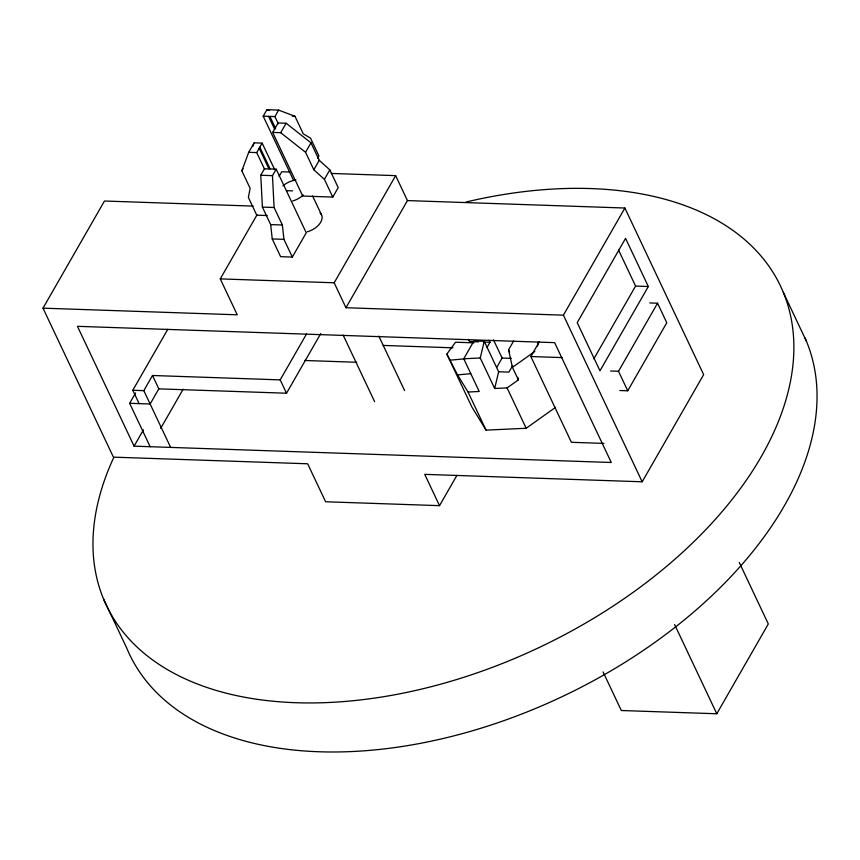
<?xml version="1.0" encoding="UTF-8"?>
<svg xmlns="http://www.w3.org/2000/svg" width="860" height="860" viewBox="0 0 860 860"><rect width="100%" height="100%" fill="white"/><g stroke="black" fill="none" stroke-linecap="round" stroke-linejoin="round"><path stroke-width="1.29" d="M537.586 346.032L538.177 342.183M517.817 377.379L518.365 379.883L507.099 387.903L494.672 388.483L480.256 357.996L484.234 341.291L473.978 340.936L463.755 358.76L479.224 391.493L468.044 392.02L457.541 374.906L446.856 354.094L455.531 342.205L473.903 342.839M494.672 388.483L498.639 371.778L484.234 341.291M267.202 215.537L256.753 215.183L248.379 197.445L250.109 188.297L241.832 170.796L248.712 152.317L254.141 142.846L262.149 143.125L274.63 169.527M252.765 146.544L254.141 142.846M264.665 169.399L256.721 152.585L262.149 143.125M456.896 475.387L439.524 505.658L325.617 501.767L307.665 463.787L113.423 457.144L43 308.16L104.479 201.014L253.173 206.099M295.947 179.891L293.271 179.794L263.203 116.175L266.912 109.704L278.618 110.102L294.98 116.304L303.247 133.794L310.535 138.18L318.91 155.907L317.587 158.219M241.832 170.796L243.047 168.7M278.307 123.775L274.91 116.584L278.618 110.102M272.674 132.429L278.102 122.969L286.111 123.238L310.976 142.814L319.243 160.304L329.832 169.882L338.206 187.609L332.777 197.08L302.741 196.048L272.674 132.429L280.683 132.709L305.536 152.274L313.814 169.775L324.392 179.342L332.777 197.08M139.116 403.63L132.795 390.268L167.786 329.294M280.683 132.709L286.111 123.238M150.156 446.706L129.645 403.308L135.59 392.945M260.763 175.246L264.482 168.775L276.189 169.173L306.257 232.791L292.325 257.075L280.618 256.678L272.233 238.94L270.663 224.6L262.397 207.099L260.763 175.246L272.469 175.644L276.189 169.173M170.645 447.404L143.814 390.644L152.5 375.498L280.199 379.873L306.547 333.959M43 308.16L237.242 314.803L220.267 278.887L257.022 214.839M279.07 176.407L281.747 171.742L289.788 172.022M152.5 375.498L158.821 388.86L150.124 404.006L129.645 403.308M134.085 446.157L77.443 326.327L554.635 342.645L611.277 462.487L134.085 446.157L143.437 429.849M305.536 152.274L310.976 142.814M160.723 428.301L183.169 389.182M313.814 169.775L319.243 160.304M324.392 179.342L329.832 169.882M345.967 307.729L407.446 200.584L624.887 208.023L563.408 315.168L345.967 307.729L334.175 282.789L395.654 175.644L331.326 173.44M158.821 388.86L286.52 393.224L320.758 333.551M486.889 347.676L490.006 342.237L489.017 340.151M496.887 367.156L502.1 358.05L493.511 339.872M518.365 379.883L512.442 367.36L508.561 349.848L513.635 341.012M512.614 365.629L508.894 372.122L498.639 371.778M603.913 443.405L571.395 442.298L530.856 356.535L539.349 341.732M593.851 358.824L635.583 286.079L618.523 249.97M648.332 286.509L599.968 370.81L577.211 322.661L625.575 238.37L648.332 286.509L635.583 286.079M619.813 390.515L627.736 390.795L618.512 371.262L657.556 303.214L649.773 302.946M627.736 390.795L666.779 322.737L657.556 303.214M439.524 505.658L424.733 474.354L642.173 481.793L703.652 374.648L624.887 208.023M603.075 671.918L621.318 710.51L716.788 713.768L768.324 623.962L739.256 562.462M512.442 367.36L534.866 351.407M446.856 354.094L471.861 406.984L486.061 430.129L526.169 428.258L555.485 407.414M450.565 360.136L465.023 358.803M457.541 374.906L470.689 373.691M463.755 358.76L480.256 357.996M263.203 116.175L274.91 116.584M292.379 116.207L294.98 116.304M248.712 152.317L256.721 152.585M286.455 190.662L292.583 190.866M262.397 207.099L274.103 207.507L282.37 224.998L283.94 239.338L292.325 257.075M270.663 224.6L282.37 224.998M272.233 238.94L283.94 239.338M220.267 278.887L334.175 282.789M478.472 341.839L469.506 341.538L468.517 339.442M483.599 342.022L490.006 342.237M383.227 345.43L452.93 347.816M530.856 356.535L562.074 357.599M502.1 358.05L511.259 358.373M304.612 360.48L356.803 362.275M610.578 370.993L618.512 371.262M132.795 390.268L143.814 390.644M266.912 109.704L269.255 110.585M783.309 292.368L806.486 341.398M563.408 315.168L642.173 481.793M674.616 624.543L716.788 713.768M508.561 349.848L509.636 352.127M507.099 387.903L526.169 428.258M395.654 175.644L407.446 200.584M468.044 392.02L486.061 430.129M312.61 195.983L321.575 214.968M378.83 336.099L404.598 390.601M269.9 116.412L275.598 128.452M268.546 116.358L274.802 129.602M259.827 147.167L270.072 168.839M259.193 148.275L268.868 168.732M343.129 335.045L374.627 401.674M280.199 379.873L286.52 393.224M103.512 598.925L126.689 647.956A372.971 223.417 -25.3 0 0 554.947 699.986A372.971 223.417 -25.3 0 0 804.928 337.776M272.469 175.644L274.103 207.507M303.236 194.994A15.921 9.535 -25.3 0 1 292.69 200.982M282.875 185.868A15.921 9.535 -25.3 0 1 295.066 180.159M320.06 212.957A15.921 9.535 -25.3 0 1 307.278 231.834M466.109 202.003A372.971 223.417 -25.3 0 1 789.469 386.108A372.971 223.417 -25.3 0 1 355.9 700.438A372.971 223.417 -25.3 0 1 113.756 457.466"/></g></svg>
